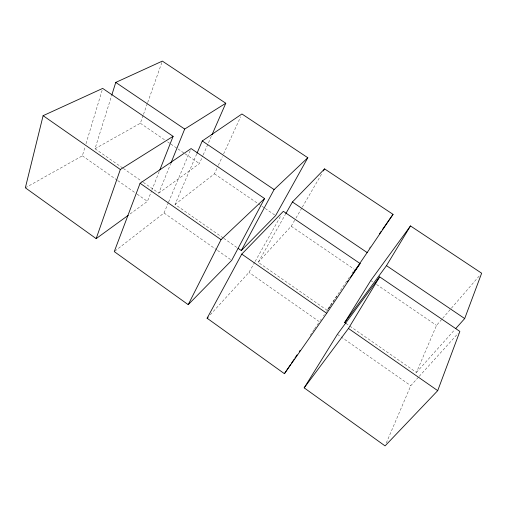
<?xml version="1.0" encoding="UTF-8"?>
<svg xmlns="http://www.w3.org/2000/svg" width="507" height="507" viewBox="0 0 507 507"><rect width="100%" height="100%" fill="white"/><g stroke="black" fill="none" stroke-linecap="round" stroke-linejoin="round"><path stroke-width="0.38" stroke-dasharray="2.54 1.9" d="M25.35 187.818L82.356 155.82L85.094 146.732M86.006 143.703L102.218 89.929M122.7 168.001L94.999 148.722L111.515 95.981M94.999 148.722L140.35 123.258L143.228 115.121M143.487 114.379L147.417 103.282M147.676 102.541L162.341 61.1M130.128 213.941L147.429 201.368L151.473 191.139M151.758 190.404L159.261 171.41M143.316 182.355L158.78 193.116L170.555 164.002M114.88 251.123L164.021 212.978L168.28 202.844M168.584 202.122L190.486 150.015M386.302 442.998L410.778 385.688L418.693 376.935M349.868 326.134L416.424 372.461L436.521 325.405L442.161 318.884M223.118 237.903L175.029 204.429L196.697 153.951M158.78 193.116L199.422 163.577L202.87 155.681M203.187 154.958L211.349 136.282M175.029 204.429L214.448 173.838L218.048 165.998M218.378 165.282L222.3 156.733M223.612 153.881L240.635 116.825M210.291 314.746L248.962 272.43L254.761 262.132M255.148 261.447L281.024 215.45M327.123 310.297L258.202 262.322L285.428 214.328M258.202 262.322L291.202 226.223L295.575 218.713M295.974 218.029L301.938 207.794M302.33 207.11L322.211 172.982M310.227 335.381L314.163 329.531M314.6 328.885L319.416 321.742L248.962 272.43M327.997 309.004L347.631 279.864M348.068 279.218L349.811 276.626M351.991 273.387L354.615 269.502M369.077 248.741L370.89 246.149M328.029 309.004L337.066 296.056M320.316 320.449L321.223 319.157M323.479 315.918L324.385 314.625M326.641 311.393L331.61 304.276M442.674 318.288L450.875 308.801M451.388 308.205L479.597 275.586M416.424 372.461L454.716 329.696M419.226 376.352L458.284 333.181M140.35 123.258L165.016 140.097M167.614 141.871L170.206 143.639M170.859 144.083L177.349 148.513M177.995 148.957L184.491 153.387M185.137 153.83L199.422 163.577M214.448 173.838L261.308 205.823M261.961 206.267L264.565 208.041M265.218 208.485L275.631 215.595M291.202 226.223L353.956 269.059M370.756 280.523L372.708 281.854M376.612 284.522L436.521 325.405M123.347 168.451L142.676 181.905M223.764 238.353L236.763 247.397M345.989 323.434L349.222 325.684M82.356 155.82L117.149 180.169M117.789 180.619L136.478 193.699M137.118 194.149L147.429 201.368M164.021 212.978L216.876 249.976M217.522 250.426L231.705 260.351M337.389 334.322L410.778 385.688"/><path stroke-width="0.76" d="M159.838 169.946L173.115 136.332L102.674 88.414L43.114 115.678L25.35 187.818L96.165 238.626L128.208 215.342M111.749 95.227L115.761 82.419L162.341 61.1L225.786 103.244L211.977 134.849M96.165 238.626L120.336 169.49L173.115 136.332M437.712 390.65L459.868 331.426L379.68 276.873L337.389 334.322L304.181 387.868L385.067 445.9L437.712 390.65L348.467 328.46L379.68 276.873M455.768 328.523L464.685 318.567L481.65 273.216L410.486 225.938L370.756 280.523L344.697 322.534L345.989 323.434M140.097 183.261L114.259 251.605L188.211 304.663L231.705 260.351L264.578 198.56L191.095 148.57L140.097 183.261L221.039 239.665L264.578 198.56M170.846 163.273L184.681 129.063L225.786 103.244M197.008 153.228L202.268 140.965L241.94 113.98L307.812 157.734L275.631 215.595L241.307 250.566L238.062 248.303M188.211 304.663L221.039 239.665M241.307 250.566L274.091 189.574L307.812 157.734M207.11 318.225L241.769 254.108L283.343 211.33L360.071 263.532L326.711 313.294L284.414 373.691L207.11 318.225L208.168 317.065M285.815 213.643L292.425 201.982L324.6 168.888L393.039 214.353L357.853 266.283M323.403 170.935L324.6 168.888M344.697 322.534L386.473 265.636L410.486 225.938M284.414 373.691L290.536 364.596M291.411 363.297L294.041 359.4M294.916 358.107L297.102 354.856M299.288 351.611L300.163 350.312M379.477 233.816L381.283 231.224M382.639 229.278L393.039 214.353M354.691 270.814L356.947 267.576M347.422 281.639L348.328 280.346M350.584 277.114L360.071 263.532M304.181 387.868L348.467 328.46M115.761 82.419L184.681 129.063M202.268 140.965L274.091 189.574M292.425 201.982L367.341 252.689M386.473 265.636L464.685 318.567M43.114 115.678L120.336 169.49M241.769 254.108L326.711 313.294"/></g></svg>
